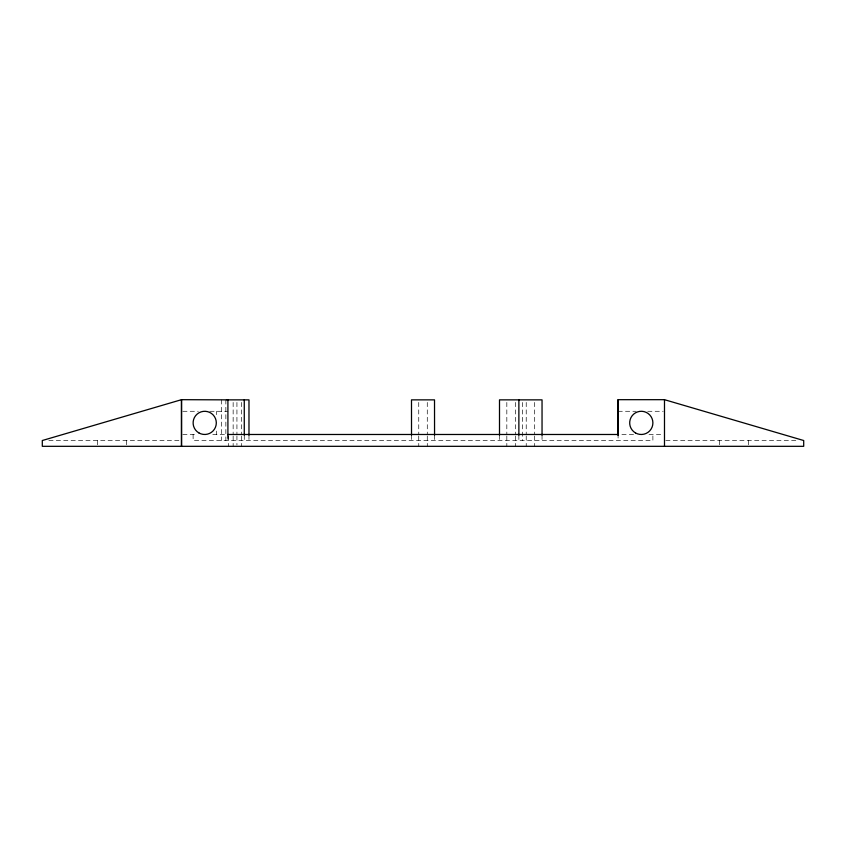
<?xml version="1.0" encoding="UTF-8"?>
<svg xmlns="http://www.w3.org/2000/svg" width="846" height="846" viewBox="0 0 846 846"><rect width="100%" height="100%" fill="white"/><g stroke="black" fill="none" stroke-linecap="round" stroke-linejoin="round"><path stroke-width="0.63" stroke-dasharray="4.23 3.17" d="M193.11 434.484L193.11 440.523L652.89 440.523L652.89 434.484M227.912 435.246L227.912 440.523L227.912 434.484L212.452 434.484M182.799 411.283L198.271 411.283M209.871 411.283L227.912 411.283M618.088 411.283L636.129 411.283M647.729 411.283L663.201 411.283M182.799 434.484L196.981 434.484M633.548 434.484L618.088 434.484L618.088 440.523M649.019 434.484L663.201 434.484M48.867 440.523L180.198 440.523M665.802 440.523L797.133 440.523M748.53 440.523L748.53 446.318M719.618 440.523L719.66 446.318M542.043 435.278L542.043 440.523M534.693 402.442L534.693 434.707M534.693 435.997L534.693 446.318M526.223 402.442L526.223 434.707M526.223 435.997L526.223 446.318M522.68 402.485L522.68 440.523M518.873 435.278L518.873 440.523M515.362 402.442L515.362 434.707M515.362 435.997L515.362 446.318M506.828 402.442L506.828 434.707M506.828 435.997L506.828 446.318M499.5 435.278L499.5 440.523M434.516 435.278L434.558 440.523M427.272 402.442L427.293 434.707M427.272 435.997L427.293 446.318M418.738 402.442L418.77 434.707M418.738 435.997L418.77 446.318M411.494 435.278L411.516 440.523M248.978 435.278L248.978 440.523M244.272 435.278L244.272 440.523M241.681 402.442L241.681 434.707M241.681 435.997L241.681 446.318M236.933 402.442L236.933 434.707M236.933 435.997L236.933 445.028M233.147 402.442L233.147 434.707M233.147 435.997L233.147 446.318M228.399 435.997L228.399 446.318M225.861 399.862L225.861 440.523M221.314 399.862L221.314 440.523M216.312 411.283L216.312 414.677M216.312 431.09L216.312 434.484M126.403 440.523L126.403 446.318M97.406 440.523L97.406 446.318"/><path stroke-width="1.27" d="M227.912 399.862L181.509 399.682L42.3 440.523L42.3 446.318L803.7 446.318L803.7 440.523L664.491 399.682L618.088 399.682L618.088 435.246L618.088 399.682M226.865 399.862L248.978 399.862L248.978 435.278M227.912 434.484L618.088 434.484M664.491 399.682L664.491 446.318M542.043 435.278L542.043 399.862L499.5 399.862L499.5 435.278M518.873 399.862L518.873 435.278M434.558 435.278L434.516 399.862L411.494 399.862L411.516 435.278M244.272 399.862L244.272 435.278M227.912 399.682L227.912 435.278M181.509 399.682L181.509 446.318L181.509 399.682M635.483 432.93A11.601 11.601 0 0 0 652.89 422.884A11.601 11.601 0 0 0 635.483 412.837A11.601 11.601 0 0 0 635.483 432.93M198.916 432.93A11.601 11.601 0 0 0 216.312 422.884A11.601 11.601 0 0 0 198.916 412.837A11.601 11.601 0 0 0 198.916 432.93"/></g></svg>
